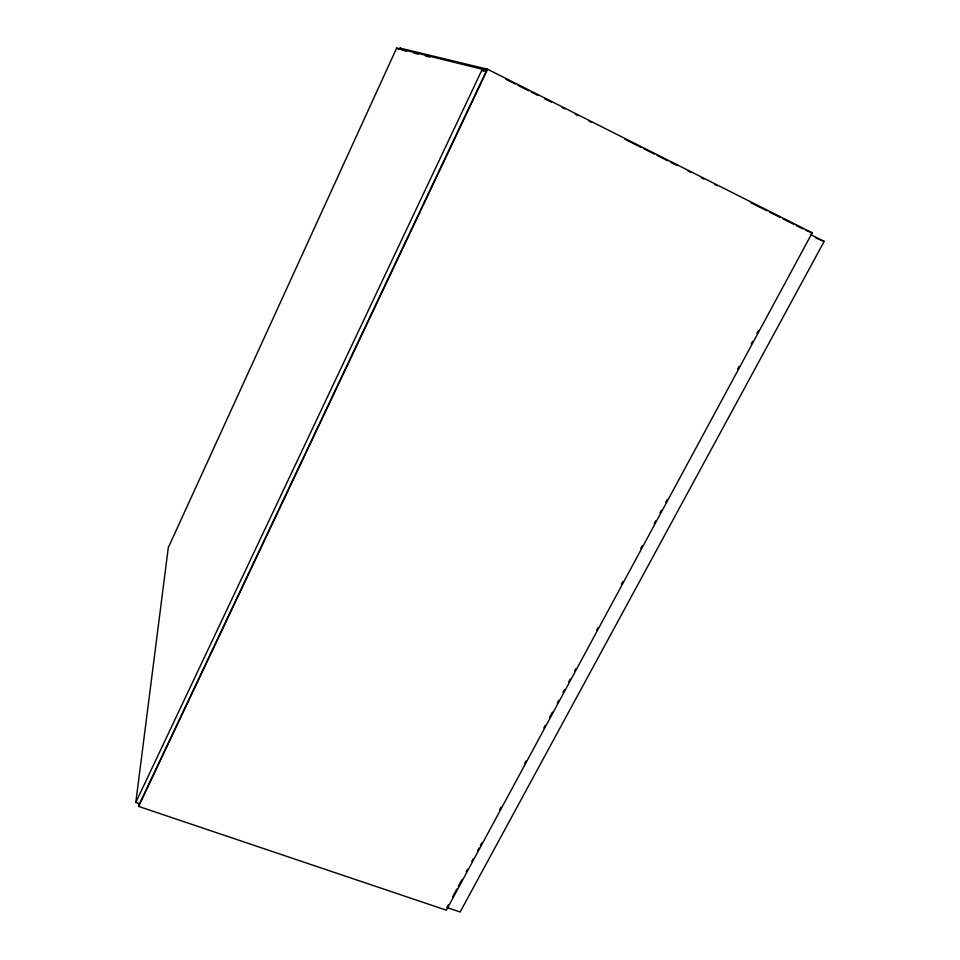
<?xml version="1.0" encoding="UTF-8"?>
<svg xmlns="http://www.w3.org/2000/svg" width="960" height="960" viewBox="0 0 960 960"><rect width="100%" height="100%" fill="white"/><g stroke="black" fill="none" stroke-linecap="round" stroke-linejoin="round"><path stroke-width="1.44" d="M402.396 49.332L399.732 48L487.608 69.252L812.208 232.836L446.352 910.188L138.624 806.412L138.984 803.556M135.804 802.452L168.288 547.632L396.648 48.096L482.28 69.252L486.228 71.244L139.524 803.712L135.804 802.452L482.28 69.252M483.264 71.22L484.548 68.508L487.224 69.864M138.624 806.412L487.608 69.252M448.32 904.896L446.892 907.536L460.116 912L824.196 241.38L810.348 234.408M452.592 896.976L456.864 889.056M458.292 886.416L461.856 879.816M466.128 871.896L467.556 869.256M471.84 861.336L473.256 858.696M477.54 850.776L478.956 848.136M480.384 845.496L481.812 842.856M499.632 809.868L501.06 807.228M524.568 763.668L525.996 761.028M543.816 728.028L545.244 725.388M549.516 717.48L552.372 712.2M557.352 702.96L558.78 700.32M563.052 692.4L564.48 689.76M568.764 681.84L570.18 679.2M574.464 671.28L575.88 668.64M596.556 630.36L597.972 627.72M621.492 584.172L622.92 581.532M640.74 548.532L642.168 545.892M654.276 523.464L655.704 520.824M659.976 512.904L661.404 510.264M665.676 502.344L667.104 499.704M737.664 369.036L739.092 366.396M751.2 343.956L752.628 341.316M756.9 333.396L758.328 330.756M402.168 50.136L406.512 51.228M413.76 53.04L418.104 54.132M425.352 55.956L429.708 57.048M481.884 70.152L486.228 71.244M805.632 230.268L812.208 232.836M815.832 238.068L824.196 241.38M396.648 48.096L399.264 49.404M505.956 79.296L515.316 84.012M517.992 85.368L528.696 90.756M531.372 92.1L538.068 95.472M544.752 98.844L551.448 102.216M562.152 107.604L564.828 108.948M575.52 114.348L578.196 115.692M588.9 121.08L591.576 122.436M625.02 139.284L641.076 147.372M643.752 148.716L654.456 154.104M657.132 155.46L667.836 160.848M670.512 162.192L677.208 165.564M687.9 170.964L690.576 172.308M701.28 177.696L703.956 179.052M714.66 184.44L717.336 185.784M750.78 202.632L766.836 210.72M769.512 212.076L780.216 217.464M782.892 218.808L793.596 224.208M796.272 225.552L802.956 228.924"/></g></svg>
